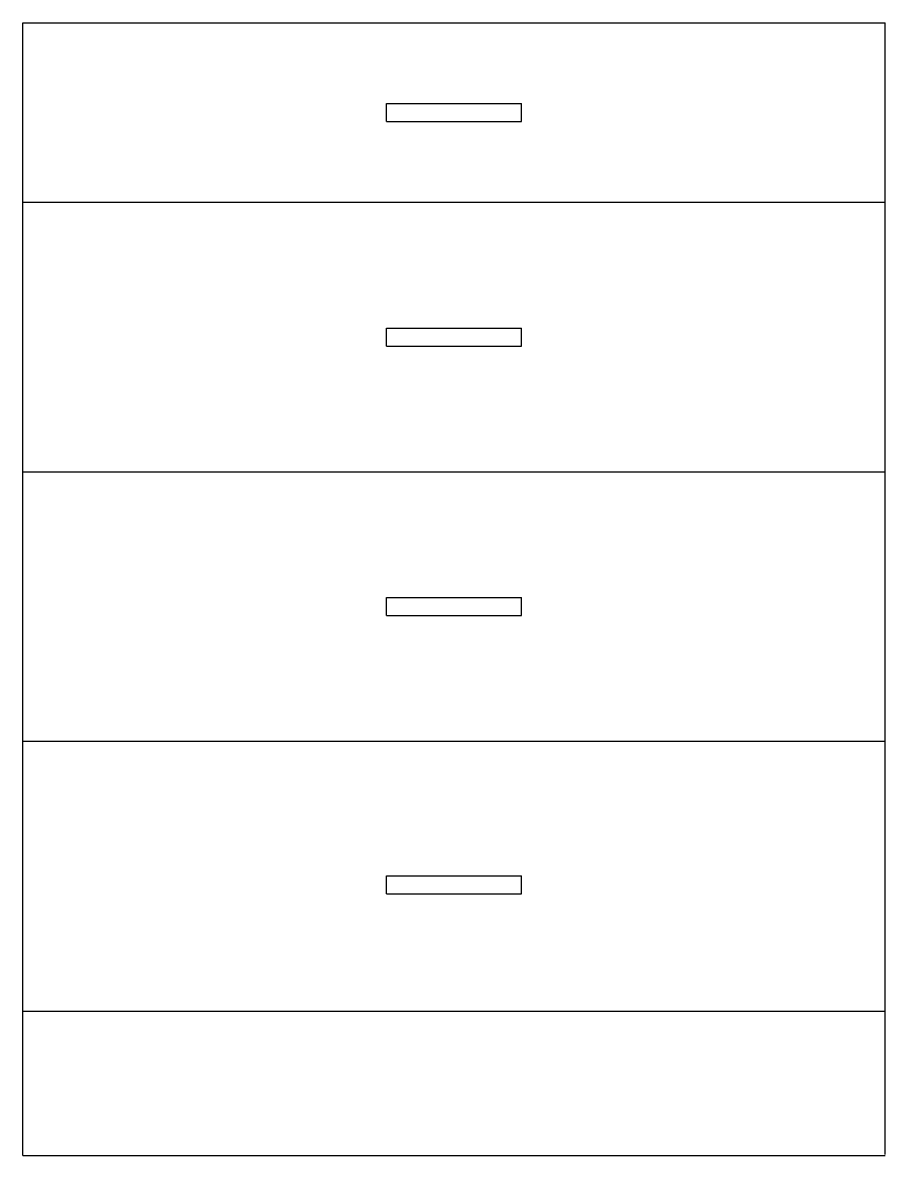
# Model space of a CAD drawing. Header units: inches. Extents: x -7.7 to 16.2, y -8.4 to 23.1.
import ezdxf

# ---------------------------------------------------------------- set-up
doc = ezdxf.new("R2010")
doc.units = ezdxf.units.IN
doc.header["$MEASUREMENT"] = 0
doc.layers.add('Layer 1', color=7, linetype='Continuous')

# ---------------------------------------------------------------- blocks, each defined once
blk = doc.blocks.new('block 2')
at = {"layer": 'Layer 1', "color": 7, "lineweight": 25, "true_color": 0xffffff}
blk.add_lwpolyline([(-7.746, -8.397), (-7.746, 23.119)], dxfattribs=at)
blk = doc.blocks.new('block 3')
at = {"layer": 'Layer 1', "color": 7, "lineweight": 25, "true_color": 0xffffff}
blk.add_lwpolyline([(-7.746, 23.119), (16.246, 23.119)], dxfattribs=at)
blk = doc.blocks.new('block 4')
at = {"layer": 'Layer 1', "color": 7, "lineweight": 25, "true_color": 0xffffff}
blk.add_lwpolyline([(16.246, -4.398), (-7.746, -4.398)], dxfattribs=at)
blk = doc.blocks.new('block 5')
at = {"layer": 'Layer 1', "color": 7, "lineweight": 25, "true_color": 0xffffff}
blk.add_lwpolyline([(-7.746, -8.397), (16.246, -8.397)], dxfattribs=at)
blk = doc.blocks.new('block 6')
at = {"layer": 'Layer 1', "color": 7, "lineweight": 25, "true_color": 0xffffff}
blk.add_lwpolyline([(-7.746, 18.121), (16.246, 18.121)], dxfattribs=at)
blk = doc.blocks.new('block 7')
at = {"layer": 'Layer 1', "color": 7, "lineweight": 25, "true_color": 0xffffff}
blk.add_lwpolyline([(-7.746, 10.623), (16.246, 10.623)], dxfattribs=at)
blk = doc.blocks.new('block 8')
at = {"layer": 'Layer 1', "color": 7, "lineweight": 25, "true_color": 0xffffff}
blk.add_lwpolyline([(-7.746, 3.126), (16.246, 3.126)], dxfattribs=at)
blk = doc.blocks.new('block 9')
at = {"layer": 'Layer 1', "color": 7, "lineweight": 25, "true_color": 0xffffff}
blk.add_lwpolyline([(16.246, -8.377), (16.246, 23.119)], dxfattribs=at)
blk = doc.blocks.new('block 10')
at = {"layer": 'Layer 1', "color": 7, "lineweight": 25, "true_color": 0xffffff}
blk.add_lwpolyline([(2.376, 20.37), (6.124, 20.37)], dxfattribs=at)
blk = doc.blocks.new('block 11')
at = {"layer": 'Layer 1', "color": 7, "lineweight": 25, "true_color": 0xffffff}
blk.add_lwpolyline([(2.376, 20.87), (6.124, 20.87)], dxfattribs=at)
blk = doc.blocks.new('block 12')
at = {"layer": 'Layer 1', "color": 7, "lineweight": 25, "true_color": 0xffffff}
blk.add_lwpolyline([(2.376, 20.37), (2.376, 20.87)], dxfattribs=at)
blk = doc.blocks.new('block 13')
at = {"layer": 'Layer 1', "color": 7, "lineweight": 25, "true_color": 0xffffff}
blk.add_lwpolyline([(6.124, 20.37), (6.124, 20.87)], dxfattribs=at)
blk = doc.blocks.new('block 14')
at = {"layer": 'Layer 1', "color": 7, "lineweight": 25, "true_color": 0xffffff}
blk.add_lwpolyline([(2.376, 14.622), (6.124, 14.622)], dxfattribs=at)
blk = doc.blocks.new('block 15')
at = {"layer": 'Layer 1', "color": 7, "lineweight": 25, "true_color": 0xffffff}
blk.add_lwpolyline([(2.376, 14.122), (6.124, 14.122)], dxfattribs=at)
blk = doc.blocks.new('block 16')
at = {"layer": 'Layer 1', "color": 7, "lineweight": 25, "true_color": 0xffffff}
blk.add_lwpolyline([(2.376, 14.122), (2.376, 14.622)], dxfattribs=at)
blk = doc.blocks.new('block 17')
at = {"layer": 'Layer 1', "color": 7, "lineweight": 25, "true_color": 0xffffff}
blk.add_lwpolyline([(6.124, 14.122), (6.124, 14.622)], dxfattribs=at)
blk = doc.blocks.new('block 18')
at = {"layer": 'Layer 1', "color": 7, "lineweight": 25, "true_color": 0xffffff}
blk.add_lwpolyline([(2.376, 6.625), (6.124, 6.625)], dxfattribs=at)
blk = doc.blocks.new('block 19')
at = {"layer": 'Layer 1', "color": 7, "lineweight": 25, "true_color": 0xffffff}
blk.add_lwpolyline([(2.376, 7.124), (6.124, 7.124)], dxfattribs=at)
blk = doc.blocks.new('block 20')
at = {"layer": 'Layer 1', "color": 7, "lineweight": 25, "true_color": 0xffffff}
blk.add_lwpolyline([(2.376, 6.625), (2.376, 7.124)], dxfattribs=at)
blk = doc.blocks.new('block 21')
at = {"layer": 'Layer 1', "color": 7, "lineweight": 25, "true_color": 0xffffff}
blk.add_lwpolyline([(6.124, 6.625), (6.124, 7.124)], dxfattribs=at)
blk = doc.blocks.new('block 22')
at = {"layer": 'Layer 1', "color": 7, "lineweight": 25, "true_color": 0xffffff}
blk.add_lwpolyline([(2.376, -0.623), (6.124, -0.623)], dxfattribs=at)
blk = doc.blocks.new('block 23')
at = {"layer": 'Layer 1', "color": 7, "lineweight": 25, "true_color": 0xffffff}
blk.add_lwpolyline([(2.376, -1.123), (6.124, -1.123)], dxfattribs=at)
blk = doc.blocks.new('block 24')
at = {"layer": 'Layer 1', "color": 7, "lineweight": 25, "true_color": 0xffffff}
blk.add_lwpolyline([(2.376, -1.123), (2.376, -0.623)], dxfattribs=at)
blk = doc.blocks.new('block 25')
at = {"layer": 'Layer 1', "color": 7, "lineweight": 25, "true_color": 0xffffff}
blk.add_lwpolyline([(6.124, -1.123), (6.124, -0.623)], dxfattribs=at)

msp = doc.modelspace()

# ---------------------------------------------------------------- block references
at = {"layer": 'Layer 1'}
for name in ['block 2', 'block 3', 'block 9', 'block 11', 'block 12', 'block 13', 'block 10', 'block 6', 'block 14', 'block 16', 'block 17', 'block 15', 'block 7', 'block 19', 'block 20', 'block 21', 'block 18', 'block 8', 'block 22', 'block 24', 'block 25', 'block 23', 'block 4', 'block 5']:
    msp.add_blockref(name, (0, 0), dxfattribs=at)

doc.saveas('drawing.dxf')
